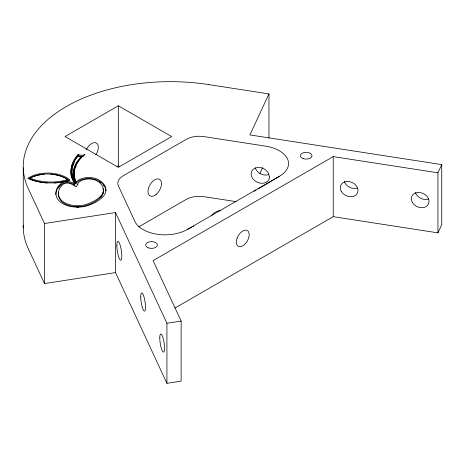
<?xml version="1.0" encoding="UTF-8"?>
<svg xmlns="http://www.w3.org/2000/svg" width="465" height="465" viewBox="0 0 465 465"><rect width="100%" height="100%" fill="white"/><g stroke="black" fill="none" stroke-linecap="round" stroke-linejoin="round"><path stroke-width="0.7" d="M23.262 167.894L23.262 227.943M208.413 84.549L268.968 93.918L249.932 134.937L441.75 164.61L441.75 224.665L437.943 232.866L333.231 216.667L175.043 307.999M259.906 173.503L262.62 167.644M437.943 232.866L437.943 172.811L441.75 164.61M74.906 182.35L75.138 182.053L74.278 179.839A58.648 33.858 0 0 1 77.946 160.39L81.381 156.147A1.633 0.942 0 0 1 79.294 156.455A1.633 0.942 0 0 1 78.492 155.304L77.219 156.815A62.374 36.014 0 0 0 74.319 181.315L74.906 183.419L74.493 181.46M100.469 197.794L101.26 196.945M85.037 154.241L80.637 158.402A57.672 33.294 0 0 0 76.161 182.117L76.161 183.181A14.944 8.626 0 0 1 79.038 180.879A13.956 8.056 0 0 1 98.882 180.995A24.947 14.403 0 0 1 105.915 191.005M254.181 191.278L256.052 190.168M257.924 189.057L279.134 176.462A31.26 18.048 0 0 0 287.533 158.983A31.26 18.048 0 0 0 265.381 146.115L204.03 136.623A18.385 10.614 0 0 0 186.267 139.372L123.213 175.776A18.385 10.614 0 0 0 118.453 186.035L134.891 221.456A31.26 18.048 0 0 0 157.17 234.244A31.26 18.048 0 0 0 187.447 229.396L193.841 226.037M118.331 105.782L65.024 136.559L118.331 167.336L171.643 136.559L118.331 105.782L118.331 165.836L117.081 166.557M138.82 226.821L186.267 199.427A18.385 10.614 0 0 1 204.03 196.678L236.133 201.647M187.447 229.396L279.134 176.462M437.943 172.811L333.231 156.612L153.072 260.627L181.129 321.083L181.129 381.137L166.923 383.334L115.523 272.589L115.523 212.534L44.477 223.526L28.255 188.563A147.103 84.926 0 0 1 208.413 84.549M28.958 178.665L30.667 177.706A26.493 15.299 0 0 1 40.792 174.66M30.208 179.664L30.208 178.159L31.672 177.334A24.924 14.392 0 0 1 66.164 178.705L67.419 179.641L67.419 181.147M29.527 178.781L30.667 178.142M67.419 179.641L66.728 179.868A35.381 20.425 0 0 1 30.841 178.444L30.208 178.159M23.262 225.159A147.103 84.926 0 0 0 28.255 248.618L44.477 283.58L115.523 272.589M115.523 212.534L166.923 323.28L181.129 321.083M30.208 179.228L30.841 179.507A35.381 20.425 0 0 0 37.467 181.577M118.331 165.836L119.586 166.557M69.273 180.618L67.326 179.165A26.493 15.299 0 0 0 50.854 174.241M74.906 183.419L74.319 182.385A62.374 36.014 0 0 1 72.226 168.737M74.743 185.39L74.743 183.89L73.383 181.472A63.35 36.578 0 0 1 78.248 154.299A4.22 2.435 0 0 0 84.613 154.531M74.348 184.25L74.743 184.96A30.365 17.53 0 0 0 71.953 183.53A7.516 4.336 0 0 0 61.118 184.5A30.045 17.345 0 0 0 55.905 194.736M333.231 156.612L333.231 216.667M268.968 93.918L268.968 138.053M166.923 323.28L166.923 383.334M81.381 156.147L81.381 157.647A1.633 0.942 0 0 1 81.096 157.827M78.492 155.304L78.492 156.368M78.248 154.299L78.248 155.804M75.138 182.053L75.138 183.553M44.477 223.526L44.477 283.58M268.758 174.637A9.562 7.539 24.9 0 1 255.221 167.801M76.161 182.117A14.944 8.626 0 0 1 79.038 179.816A13.956 8.056 0 0 1 98.882 179.932A24.947 14.403 0 0 1 102.259 197.462A41.083 23.721 0 0 1 88.6 205.35A21.169 12.224 0 0 1 57.602 198.979A30.045 17.345 0 0 1 61.118 183.437A7.516 4.336 0 0 1 71.953 182.46A30.365 17.53 0 0 1 74.743 183.89M67.431 180.682A36.944 21.332 0 0 1 29.952 179.188L27.824 178.24L30.667 176.636A26.493 15.299 0 0 1 67.326 178.095L69.762 179.914L66.728 180.937A35.381 20.425 0 0 1 54.097 183.012M211.273 215.789A13.27 7.661 -60 0 1 220.23 210.686M357.387 188.087A9.195 7.248 24.9 0 1 344.367 181.513M428.428 199.078A9.195 7.248 24.9 0 1 415.414 192.504M86.351 149.672A9.416 5.435 -60 0 1 96.331 143.011A9.416 5.435 -60 0 1 95.796 154.857M80.741 157.53A1.633 0.942 0 0 0 81.381 157.211L77.946 161.46A58.648 33.858 0 0 0 73.534 177.833M84.119 155.845A4.22 2.435 0 0 1 78.248 155.368A63.35 36.578 0 0 0 71.546 177.566M72.488 167.493A62.374 36.014 0 0 1 73.238 165.029M73.47 164.412A62.374 36.014 0 0 1 74.278 162.593M41.443 174.561A26.493 15.299 0 0 1 44.105 174.27M47.192 182.989A35.381 20.425 0 0 1 38.171 181.734M76.161 183.181A57.672 33.294 0 0 1 74.598 171.085M75.406 168.074A57.672 33.294 0 0 1 76.121 166.29M74.278 180.908A58.648 33.858 0 0 1 73.644 178.45M77.765 184.768A12.415 7.167 0 0 1 77.963 184.448M102.998 188.651A22.407 12.939 0 0 1 101.26 196.509L99.278 198.508A38.554 22.256 0 0 1 88.565 204.693L84.822 205.89A18.635 10.759 0 0 1 61.107 201.019L59.357 198.375A27.511 15.886 0 0 1 58.654 192.219M79.759 156.519A4.22 2.435 0 0 1 79.195 156.327M71.523 167.853A63.35 36.578 0 0 1 73.336 162.872M73.644 162.262A63.35 36.578 0 0 1 74.691 160.454M76.33 158.094A63.35 36.578 0 0 1 77.062 157.164M73.517 184.721A30.365 17.53 0 0 1 73.766 184.849M61.752 184.471A7.516 4.336 0 0 0 61.118 184.936A30.045 17.345 0 0 0 60.27 185.698M58.148 188.11A30.045 17.345 0 0 1 59.869 186.087M99.504 181.815A24.947 14.403 0 0 1 100.678 182.629M103.538 185.32A24.947 14.403 0 0 1 104.253 186.285M105.491 188.819A24.947 14.403 0 0 1 105.764 189.865M75.905 183.024A57.672 33.294 0 0 1 75.237 181.24M75.051 180.635A57.672 33.294 0 0 1 74.615 178.827M73.749 170.847A58.648 33.858 0 0 1 74.063 169.615M74.249 169.004A58.648 33.858 0 0 1 75.179 166.586M75.458 165.988A58.648 33.858 0 0 1 76.411 164.209M77.144 163.041A58.648 33.858 0 0 1 77.946 161.89M74.028 182.216A62.374 36.014 0 0 1 72.511 177.921M72.244 176.677A62.374 36.014 0 0 1 72.058 175.427M103.247 192.859A22.407 12.939 0 0 1 103.009 193.8M102.178 195.631A22.407 12.939 0 0 1 101.591 196.515M78.8 207.152A18.635 10.759 0 0 1 76.725 207.163M269.491 176.962C269.502 179.537 267.747 181.78 265.381 182.681A9.562 7.539 24.9 0 1 253.367 179.414A9.562 7.539 24.9 0 1 253.367 169.161A9.562 7.539 24.9 0 1 265.381 169.603L268.398 172.968L269.491 176.962M237.121 238.068L236.505 240.236A9.12 5.266 -60 0 0 240.411 246.7A9.12 5.266 -60 0 0 248.409 238.748L249.025 236.586A9.12 5.266 -60 0 0 245.119 230.123A9.12 5.266 -60 0 0 237.121 238.068M77.597 184.024L76.341 186.907L72.953 184.925A27.83 16.072 0 0 0 70.639 183.727L69.831 183.396A4.976 2.871 0 0 0 63.635 183.954L62.072 185.308A27.511 15.886 0 0 0 59.357 197.311L61.107 199.956A18.635 10.759 0 0 0 84.822 204.827L88.565 203.624A38.554 22.256 0 0 0 99.278 197.439L101.26 195.445A22.407 12.939 0 0 0 97.069 180.955A11.422 6.597 0 0 0 81.956 180.281L80.416 181.094A12.415 7.167 0 0 0 77.597 184.024M116.855 245.433A9.562 2.023 81.2 0 0 120.569 260.191A9.562 2.023 81.2 0 0 120.569 246.671A9.562 2.023 81.2 0 0 116.855 245.433M156.484 194.132A9.562 5.522 -60 0 0 159.518 179.321A9.562 5.522 -60 0 0 148.207 189.354A9.562 5.522 -60 0 0 156.484 194.132M303.226 158.664A5.882 3.395 0 0 0 312.05 155.723A5.882 3.395 0 0 0 303.226 152.782A5.882 3.395 0 0 0 303.226 158.664M148.591 247.944A5.882 3.395 0 0 0 157.414 245.003A5.882 3.395 0 0 0 148.591 242.062A5.882 3.395 0 0 0 148.591 247.944M159.78 337.927A9.195 1.941 81.2 0 0 163.349 352.115A9.195 1.941 81.2 0 0 163.349 339.113A9.195 1.941 81.2 0 0 159.78 337.927M140.744 296.908A9.195 1.941 81.2 0 0 144.313 311.102A9.195 1.941 81.2 0 0 144.313 298.1A9.195 1.941 81.2 0 0 140.744 296.908M341.45 191.667A9.195 7.248 24.9 0 0 356.829 194.044A9.195 7.248 24.9 0 0 349.139 181.594A9.195 7.248 24.9 0 0 341.45 191.667M412.49 202.653A9.195 7.248 24.9 0 0 427.876 205.036A9.195 7.248 24.9 0 0 420.18 192.586A9.195 7.248 24.9 0 0 412.49 202.653"/></g></svg>
